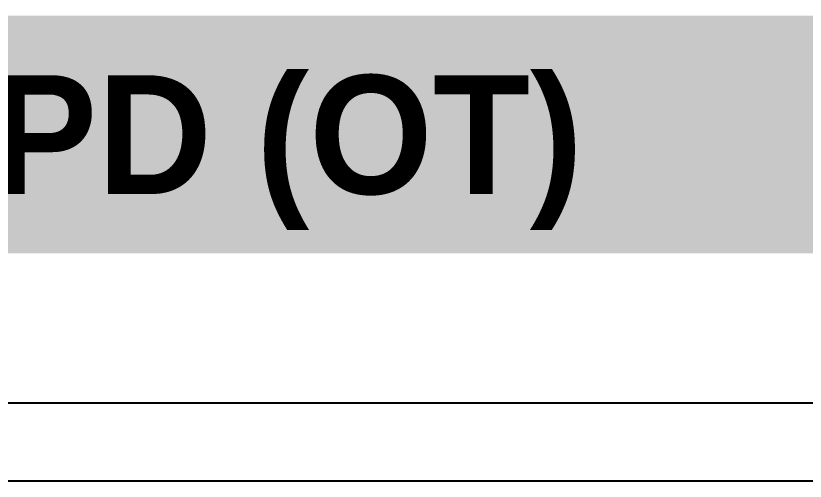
# Model space of a CAD drawing. Header units: millimetres. Extents: x 11355 to 11505, y 8083 to 8171.
# Drawn here: x 11494.11 to 11500.75, y 8167.05 to 8170.96 of the extents above; entities that cross this region are included whole.
import ezdxf

# ---------------------------------------------------------------- set-up
doc = ezdxf.new("R2010")
doc.units = ezdxf.units.MM
doc.layers.add('Rack - Base 45U', color=7, linetype='Continuous')
doc.layers.add('Textos - Nombre de Racks', color=7, linetype='Continuous')
doc.styles.get("Standard").update_dxf_attribs({"font": 'arial.ttf'})

# ---------------------------------------------------------------- blocks, each defined once
blk = doc.blocks.new('Rack 45U')
at = {"layer": 'Rack - Base 45U'}
for p, q in [((2304.1646, 1455.2711), (2328.7709, 1455.2711)), ((2328.7709, 1454.6111), (2304.1646, 1454.6111))]:
    blk.add_line(p, q, dxfattribs=at)

msp = doc.modelspace()

# ---------------------------------------------------------------- block references
at = {"layer": 'Rack - Base 45U'}
msp.add_blockref('Rack 45U', (9175.8806, 6712.4345), dxfattribs=at)

# ---------------------------------------------------------------- texts
at = {"layer": 'Textos - Nombre de Racks', "insert": (11492.451, 8170.4625), "char_height": 1, "attachment_point": 2, "bg_fill": 1, "box_fill_scale": 1.5, "bg_fill_color": 253, "bg_fill_transparency": 0}
msp.add_mtext_dynamic_manual_height_columns('{\\fBahnschrift SemiBold|b0|i0|c0|p34;RACK 03 - CPD (OT)}', width=17.306423, gutter_width=12.5, heights=[0], dxfattribs=at)

doc.saveas('drawing.dxf')
